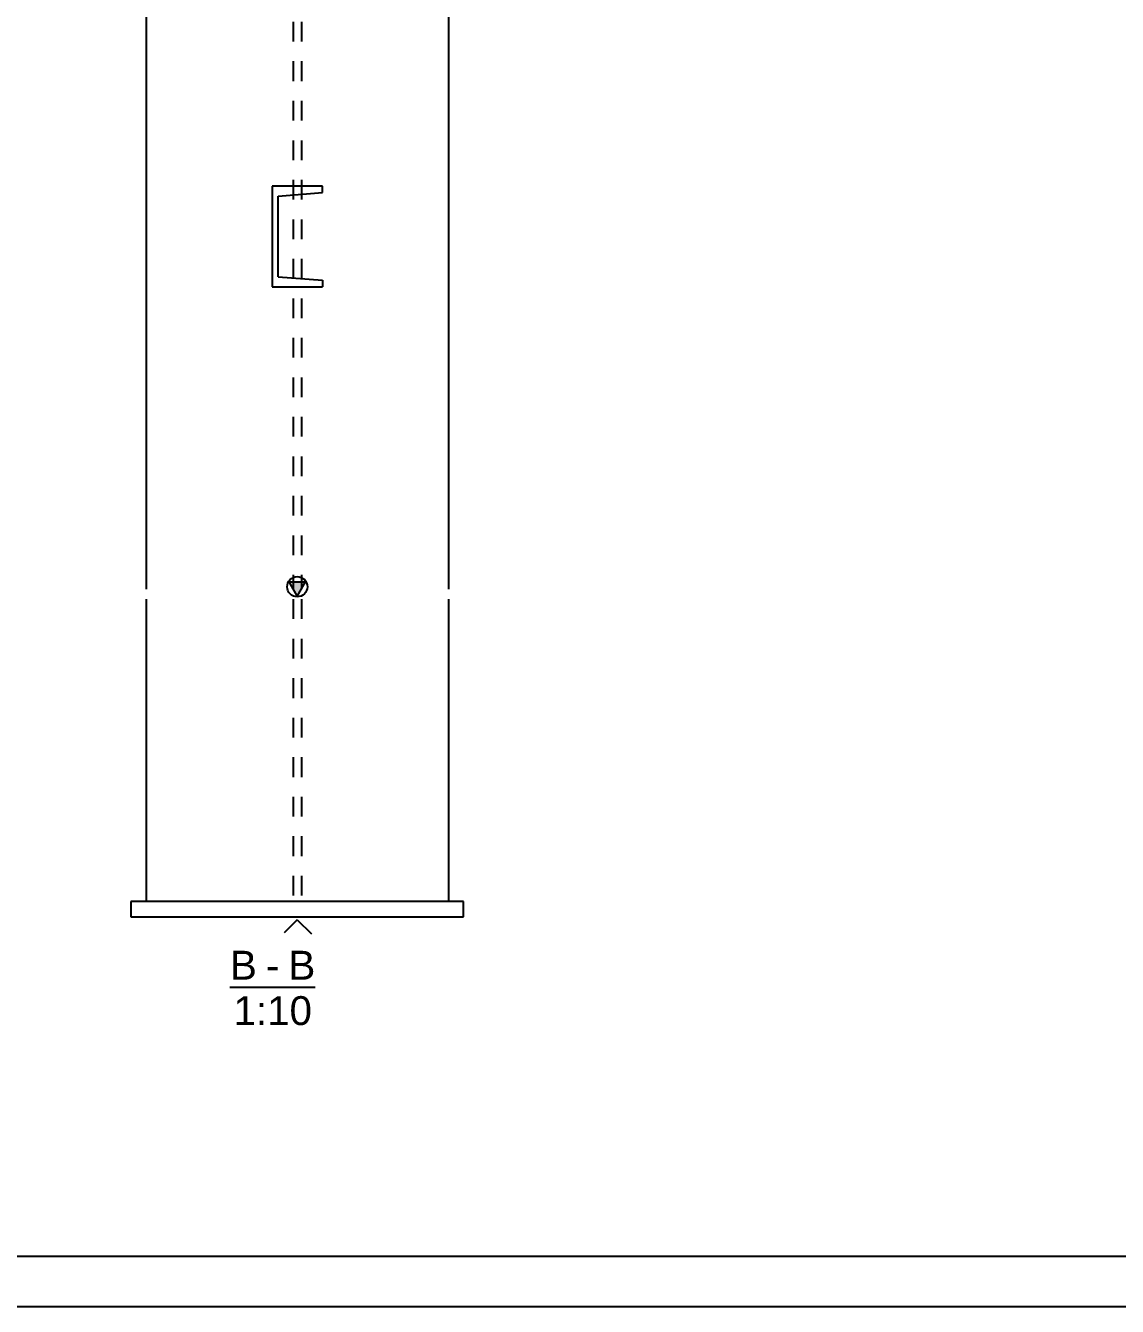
# Model space of a CAD drawing. Header units: millimetres. Extents: x -222 to 619, y -24 to 570.
# Drawn here: x 198.3 to 306.6, y -24.2 to 102.9 of the extents above; entities that cross this region are included whole.
import ezdxf

# ---------------------------------------------------------------- set-up
doc = ezdxf.new("R2010")
doc.units = ezdxf.units.MM
doc.linetypes.add('DXK_LINE_DOT2', pattern=[3.9198, 1.9599, -1.9599])
doc.styles.add('Arial', font='ARIAL.TTF', dxfattribs={"height": 0.2})

# ---------------------------------------------------------------- blocks, each defined once
blk = doc.blocks.new('Unknown-43704914-2219')
at = {"color": 5, "linetype": 'Continuous'}
for p, q in [((-217.23, -19.17), (613.77, -19.17)), ((-222.23, -24.17), (618.77, -24.17))]:
    blk.add_line(p, q, dxfattribs=at)
blk = doc.blocks.new('Unknown-43704914-12 - 5117')
at = {"color": 6, "linetype": 'Continuous'}
blk.add_line((218.54, 7.5), (227.01, 7.5), dxfattribs=at)
at = {"color": 0, "linetype": 'Continuous'}
for points in [[(221.21, 8.25), (221.21, 11.25), (218.54, 11.25), (218.54, 8.25)], [(223.44, 8.25), (223.44, 11.25), (222.11, 11.25), (222.11, 8.25)], [(227.01, 8.25), (227.01, 11.25), (224.34, 11.25), (224.34, 8.25)], [(226.67, 3.75), (226.67, 6.75), (218.89, 6.75), (218.89, 3.75)]]:
    blk.add_wipeout(points, dxfattribs=at)
at = {"color": 6, "linetype": 'Continuous', "style": 'Arial'}
for s, height, p in [('B', 2.87, (218.54, 8.25)), ('B', 2.87, (224.34, 8.25)), ('-', 2.87, (222.11, 8.25)), ('1:10', 2.865, (218.89, 3.75))]:
    blk.add_text(s, height=height, dxfattribs=at).set_placement(p)
blk = doc.blocks.new('Part-43704914-5118 - 5117')
at = {"color": 2, "linetype": 'Continuous'}
for p, q in [((222.72, 87), (222.72, 77)), ((227.72, 87), (222.72, 87)), ((227.72, 86.35), (227.72, 87)), ((223.32, 86), (227.72, 86.35)), ((223.32, 78), (223.32, 86)), ((223.32, 78), (227.72, 77.65)), ((227.72, 77.65), (227.72, 77)), ((222.72, 77), (227.72, 77))]:
    blk.add_line(p, q, dxfattribs=at)
blk = doc.blocks.new('Part-43704914-5132 - 5117')
at = {"color": 2, "linetype": 'Continuous'}
for p, q in [((241.72, 16), (208.72, 16)), ((208.72, 16), (208.72, 14.5)), ((241.72, 14.5), (241.72, 16)), ((208.72, 14.5), (241.72, 14.5)), ((225.22, 14.2), (223.92, 12.9)), ((225.22, 14.2), (226.62, 12.8))]:
    blk.add_line(p, q, dxfattribs=at)
blk = doc.blocks.new('Part-43704914-5136 - 5117')
at = {"linetype": 'Continuous'}
blk.add_hatch(color=2, dxfattribs=at).paths.add_polyline_path([(225.22, 46.34), (224.42, 47.74), (226.02, 47.74)])
at = {"color": 2, "linetype": 'Continuous'}
for p, q in [((210.22, 362), (210.22, 47)), ((240.22, 362), (240.22, 47)), ((225.22, 46.34), (224.42, 47.74)), ((224.42, 47.74), (226.02, 47.74)), ((226.02, 47.74), (225.22, 46.34)), ((210.22, 46), (210.22, 16)), ((240.22, 46), (240.22, 16))]:
    blk.add_line(p, q, dxfattribs=at)
at = {"color": 7, "linetype": 'DXK_LINE_DOT2'}
for p, q in [((224.8, 362), (224.8, 47)), ((225.65, 362), (225.65, 47)), ((224.8, 46), (224.8, 16)), ((225.65, 46), (225.65, 16)), ((240.22, 16), (210.22, 16))]:
    blk.add_line(p, q, dxfattribs=at)
at = {"color": 2, "linetype": 'Continuous'}
blk.add_circle((225.22, 47.24), 1, dxfattribs=at)

msp = doc.modelspace()

# ---------------------------------------------------------------- block references
for name in ['Unknown-43704914-2219', 'Part-43704914-5136 - 5117', 'Part-43704914-5118 - 5117', 'Part-43704914-5132 - 5117']:
    msp.add_blockref(name, (0, 0))

# ---------------------------------------------------------------- next in the draw order: block references
msp.add_blockref('Unknown-43704914-12 - 5117', (0, 0))

doc.saveas('drawing.dxf')
